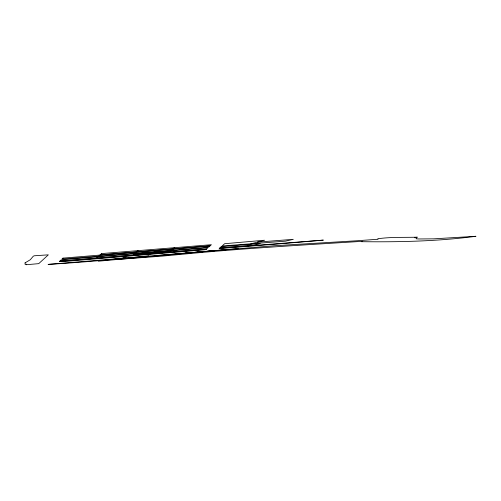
<?xml version="1.0" encoding="UTF-8"?>
<svg xmlns="http://www.w3.org/2000/svg" width="501" height="501" viewBox="0 0 501 501"><rect width="100%" height="100%" fill="white"/><g stroke="black" fill="none" stroke-linecap="round" stroke-linejoin="round"><path stroke-width="0.75" d="M134.55 253.832L133.109 255.134L59.619 261.209L60.765 260.169L65.518 259.531L207.884 247.77L206.362 249.091L169.745 252.109L171.179 250.801M134.068 255.028L134.393 254.74M134.775 254.389L147.62 253.061M138.245 254.683L138.564 254.395M138.952 254.045L139.272 253.75M142.422 254.339L142.741 254.051M143.123 253.7L143.443 253.406M145.998 253.844L147.087 252.861M146.599 253.994L146.918 253.7M147.3 253.356L147.92 252.792M150.776 253.65L151.095 253.356M154.947 253.306L155.272 253.011M155.654 252.661L156.274 252.097M156.024 253.018L157.107 252.028M159.124 252.961L159.443 252.667M159.832 252.316L160.151 252.028M163.301 252.61L163.62 252.322M164.002 251.972L164.322 251.684M168.179 251.627L168.499 251.339L155.974 252.372M163.933 252.56L164.253 252.272L133.466 254.815M171.599 250.337L173.045 249.028M98.609 256.374L100.056 255.065M136.523 251.89L137.969 250.581M135.126 253.356L136.579 252.047M173.045 248.872L174.486 247.569M96.549 258.159L98.002 256.85M250.863 243.881L264.553 240.236L224.605 243.718L222.1 245.991L285.595 241.156L293.285 239.328L257.439 242.127M226.364 249.623L98.44 261.184L126.033 257.708M148.853 255.823C115.349 259.449 81.738 262.361 48.096 264.396L274.529 245.747L357.288 240.737L378.017 239.246L377.835 238.764C390.968 236.879 404.163 237.58 417.333 237.173L414.715 237.712L416.481 238L416.356 238.814L418.629 238.971L433.628 238.845L475.95 236.284C438.225 241.313 400.017 242.108 362.029 241.701L361.616 241.72L362.749 241.294C305.272 244.908 247.751 248.139 190.405 253.5L162.099 256.136L118.123 259.38M238.157 248.584L158.617 255.497M185.32 253.086L217.033 250.45M137.625 253.932L165.869 251.596M133.848 254.464L170.484 251.439M137.243 254.283L165.487 251.947M133.141 255.109L169.776 252.078M122.927 257.965L124.279 257.934M25.081 262.868L25.05 264.24L26.609 264.259L25.996 264.622L26.309 264.716L38.734 263.651L48.328 254.84L34.218 255.779L33.248 256.236L30.317 259.718L25.081 262.868M219.632 248.17L219.15 248.609L229.84 247.757A661.214 20.766 -4.8 0 1 280.059 243.812L323.339 240.117L219.632 248.17M62.982 258.128L61.892 259.13L203.099 247.738L208.792 247.043L209.963 245.978L62.982 258.128M221.242 246.68L219.82 247.989L254.17 245.246L260.182 243.574L221.242 246.68M101.534 253.594L100.1 254.903L210.157 245.803L211.366 244.713L101.534 253.594M137.975 253.612L136.892 254.602L165.13 252.266L166.219 251.277L137.975 253.612M206.161 249.266L205.66 249.698L67.259 261.24L59.619 261.372L206.161 249.266"/></g></svg>
